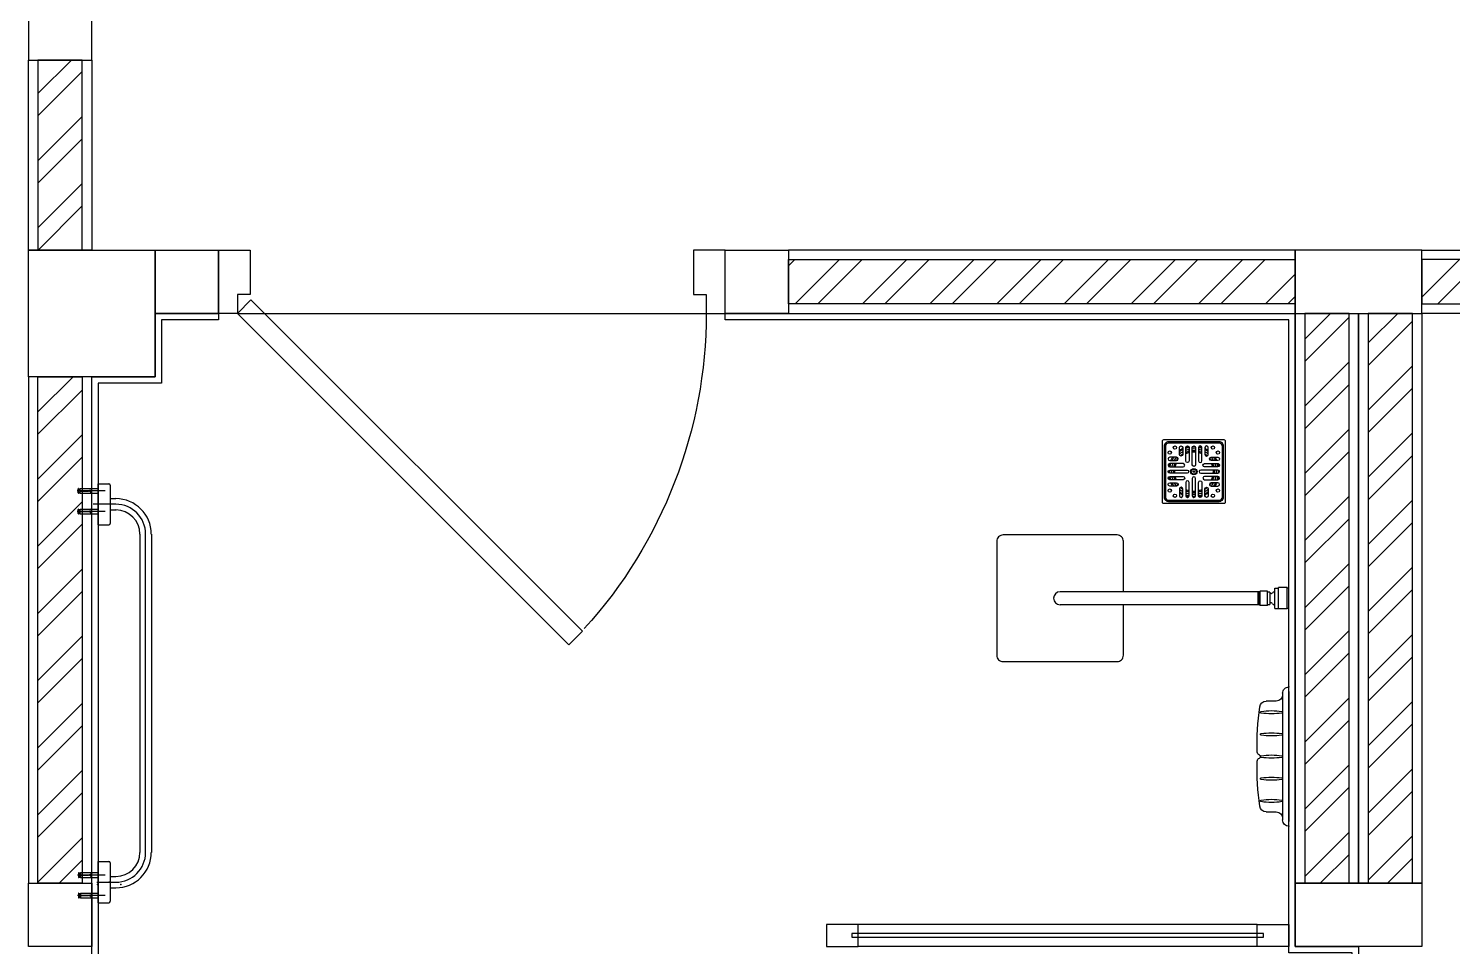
# Model space of a CAD drawing. Header units: inches. Extents: x -1366 to 1207, y -585 to 2554.
# Drawn here: x 725.151 to 727.4, y 2025.133 to 2026.583 of the extents above; entities that cross this region are included whole.
import ezdxf
from ezdxf.enums import TextEntityAlignment as Align

# ---------------------------------------------------------------- set-up
doc = ezdxf.new("R2010")
doc.units = ezdxf.units.IN
doc.header["$MEASUREMENT"] = 0
doc.header["$PDSIZE"] = 0.05
doc.linetypes.add('CENTER', pattern=[1.625, 1.25, -0.125, 0.125, -0.125])
doc.layers.get('0').update_dxf_attribs({"linetype": 'CONTINUOUS'})
for name, color, linetype in [('COLM', 3, 'CONTINUOUS'), ('DIM', 7, 'CONTINUOUS'), ('DIMS', 1, 'CONTINUOUS'), ('DOOR', 7, 'CONTINUOUS'), ('DOOR_SWNG', 1, 'CONTINUOUS'), ('Floor-2', 9, 'CONTINUOUS'), ('SN - Sanitary', 144, 'CONTINUOUS'), ('WALL', 7, 'CONTINUOUS'), ('Wall-Tile', 4, 'CONTINUOUS'), ('WALL_HATC', 251, 'CONTINUOUS'), ('WC-DET1', 15, 'CONTINUOUS'), ('WC-OUT', 9, 'CONTINUOUS'), ('WC-OUTL', 7, 'CONTINUOUS'), ('WC-SERIAL', 4, 'CONTINUOUS'), ('wind', 7, 'CONTINUOUS')]:
    doc.layers.add(name, color=color, linetype=linetype)
doc.styles.get("Standard").update_dxf_attribs({"font": 'CordiaUPC.ttf'})
pattern_1 = [(224.99694, (692.04595, 2036.65234), (0.05303018, -0.05303584), []), (224.99694, (692.0106, 2036.65234), (0.05303018, -0.05303584), [])]

# ---------------------------------------------------------------- blocks, each defined once
blk = doc.blocks.new('VRH_FUVHU-W002AS_100 x100')
at = {"layer": 'SN - Sanitary'}
for points in [[(-48, -50), (48, -50, 0.414214), (50, -48), (50, 48, 0.414214), (48, 50), (-48, 50, 0.414214), (-50, 48), (-50, -48, 0.414214)], [(-40, -47), (40, -47, 0.414214), (47, -40), (47, 40, 0.414214), (40, 47), (-40, 47, 0.414214), (-47, 40), (-47, -40, 0.414214)], [(-40, -45), (40, -45, 0.414214), (45, -40), (45, 40, 0.414214), (40, 45), (-40, 45, 0.414214), (-45, 40), (-45, -40, 0.414214)], [(-27.2, 17.5, 1), (-27.2, 22.8), (-38, 22.8, 1), (-38, 17.5)], [(-17.5, 27.2, -1), (-22.8, 27.2), (-22.8, 38, -1), (-17.5, 38)], [(-7.5, 17, -1), (-12.8, 17), (-12.8, 38, -1), (-7.5, 38)], [(2.6, 10.8, -1), (-2.6, 10.8), (-2.6, 38, -1), (2.6, 38)], [(7.5, 17, 1), (12.8, 17), (12.8, 38, 1), (7.5, 38)], [(17.5, 27.2, 1), (22.8, 27.2), (22.8, 38, 1), (17.5, 38)], [(27.2, 17.5, -1), (27.2, 22.8), (38, 22.8, -1), (38, 17.5)], [(-17, 7.5, 1), (-17, 12.8), (-38, 12.8, 1), (-38, 7.5)], [(-10.8, -2.6, 1), (-10.8, 2.6), (-38, 2.6, 1), (-38, -2.6)], [(10.8, -2.6, -1), (10.8, 2.6), (38, 2.6, -1), (38, -2.6)], [(17, 7.5, -1), (17, 12.8), (38, 12.8, -1), (38, 7.5)], [(-17, -7.5, -1), (-17, -12.8), (-38, -12.8, -1), (-38, -7.5)], [(-27.2, -17.5, -1), (-27.2, -22.8), (-38, -22.8, -1), (-38, -17.5)], [(-7.5, -17, 1), (-12.8, -17), (-12.8, -38, 1), (-7.5, -38)], [(2.6, -10.8, 1), (-2.6, -10.8), (-2.6, -38, 1), (2.6, -38)], [(7.5, -17, -1), (12.8, -17), (12.8, -38, -1), (7.5, -38)], [(17, -7.5, 1), (17, -12.8), (38, -12.8, 1), (38, -7.5)], [(27.2, -17.5, 1), (27.2, -22.8), (38, -22.8, 1), (38, -17.5)], [(-17.5, -27.2, 1), (-22.8, -27.2), (-22.8, -38, 1), (-17.5, -38)], [(17.5, -27.2, -1), (22.8, -27.2), (22.8, -38, -1), (17.5, -38)]]:
    blk.add_lwpolyline(points, format="xyb", close=True, dxfattribs=at)
for points in [[(-40, 47), (-40, 45)], [(40, 47), (40, 45)], [(-47, 40), (-45, 40)], [(47, 40), (45, 40)], [(2, 0), (-2, 0)], [(0, -2), (0, 2)], [(-47, -40), (-45, -40)], [(47, -40), (45, -40)], [(-40, -47), (-40, -45)], [(40, -47), (40, -45)]]:
    blk.add_lwpolyline(points, dxfattribs=at)
for centre, radius in [((-38, 30), 2.64), ((-30, 38), 2.64), ((30, 38), 2.64), ((38, 30), 2.64), ((0, 0), 5), ((0, 0), 4), ((-38, -30), 2.64), ((-30, -38), 2.64), ((30, -38), 2.64), ((38, -30), 2.64)]:
    blk.add_circle(centre, radius, dxfattribs=at)
for radius, start, end in [(40.6, 145.9027, 154.4801), (38.9, 144.1822, 153.2733), (35.8, 140.4974, 150.7346), (40.6, 115.5199, 124.0973), (38.9, 116.7267, 125.8178), (35.8, 119.2654, 129.5026), (32.8, 122.2394, 130.7225), (38.9, 101.1602, 109.1988), (35.8, 102.1337, 110.9437), (32.8, 103.2601, 112.9585), (30.8, 104.1306, 114.5299), (40.6, 101.6879, 108.2626), (35.8, 85.7776, 94.2224), (32.8, 85.3915, 94.6085), (30.8, 85.0942, 94.9058), (38.9, 86.3226, 93.6774), (38.9, 70.8012, 78.8398), (35.8, 69.0563, 77.8663), (32.8, 67.0415, 76.7399), (30.8, 65.4701, 75.8694), (40.6, 71.7374, 78.3121), (40.6, 55.9027, 64.4801), (38.9, 54.1822, 63.2733), (35.8, 50.4974, 60.7346), (32.8, 49.2775, 57.7606), (35.8, 29.2654, 39.5026), (38.9, 26.7267, 35.8178), (40.6, 25.5199, 34.0973), (40.6, 161.7374, 168.3121), (38.9, 176.3226, 183.6774), (38.9, 160.8012, 168.8398), (35.8, 175.7776, 184.2224), (35.8, 159.0563, 167.8663), (32.8, 175.3915, 184.6085), (32.8, 157.0415, 166.7399), (30.8, 175.0942, 184.9058), (30.8, 155.4701, 165.8694), (32.8, 139.2775, 147.7606), (32.8, 32.2394, 40.7225), (30.8, 14.1306, 24.5299), (32.8, 13.2601, 22.9585), (30.8, 355.0942, 4.9058), (32.8, 355.3915, 4.6085), (35.8, 12.1337, 20.9437), (35.8, 355.7776, 4.2224), (38.9, 11.1602, 19.1988), (40.6, 11.6879, 18.2626), (38.9, 356.3226, 3.6774), (40.6, 191.6879, 198.2626), (38.9, 191.1602, 199.1988), (40.6, 205.5199, 214.0973), (35.8, 192.1337, 200.9437), (38.9, 206.7267, 215.8178), (32.8, 193.2601, 202.9585), (35.8, 209.2654, 219.5026), (30.8, 194.1306, 204.5299), (32.8, 212.2394, 220.7225), (32.8, 319.2775, 327.7606), (35.8, 320.4974, 330.7346), (30.8, 335.4701, 345.8694), (32.8, 337.0415, 346.7399), (38.9, 324.1822, 333.2733), (35.8, 339.0563, 347.8663), (40.6, 325.9027, 334.4801), (38.9, 340.8012, 348.8398), (40.6, 341.7374, 348.3121), (35.8, 230.4974, 240.7346), (38.9, 234.1822, 243.2733), (40.6, 235.9027, 244.4801), (32.8, 229.2775, 237.7606), (30.8, 245.4701, 255.8694), (32.8, 247.0415, 256.7399), (35.8, 249.0563, 257.8663), (38.9, 250.8012, 258.8398), (40.6, 251.7374, 258.3121), (30.8, 265.0942, 274.9058), (32.8, 265.3915, 274.6085), (35.8, 265.7776, 274.2224), (38.9, 266.3226, 273.6774), (30.8, 284.1306, 294.5299), (32.8, 283.2601, 292.9585), (35.8, 282.1337, 290.9437), (38.9, 281.1602, 289.1988), (40.6, 281.6879, 288.2626), (32.8, 302.2394, 310.7225), (35.8, 299.2654, 309.5026), (38.9, 296.7267, 305.8178), (40.6, 295.5199, 304.0973)]:
    blk.add_arc((0, 0), radius, start, end, dxfattribs=at)
blk = doc.blocks.new('A$Cf44c07b2')
at = {"layer": 'WC-OUT'}
for p, q in [((0.0794, 0.1169), (0.5821, 0.1169)), ((0.0794, 0.0989), (0.5821, 0.0989)), ((0, 0.0329), (0, 0.0496)), ((0.0022, 0.0519), (0.0234, 0.0519)), ((0.0234, 0.0519), (0.0234, 0.0608)), ((0.0234, 0.0519), (0.0627, 0.0519)), ((0.0413, 0.0519), (0.0413, 0.0612)), ((0.065, 0.0329), (0.065, 0.0496)), ((0.5967, 0.0329), (0.5967, 0.0496)), ((0.5989, 0.0519), (0.6594, 0.0519)), ((0.6202, 0.0519), (0.6202, 0.0608)), ((0.6381, 0.0519), (0.6381, 0.0608)), ((0.6617, 0.0329), (0.6617, 0.0496)), ((0.065, 0.0329), (0, 0.0329)), ((0.6617, 0.0329), (0.5967, 0.0329))]:
    blk.add_line(p, q, dxfattribs=at)
at = {"layer": 'WC-OUT', "color": 251, "linetype": 'CENTER'}
for p, q in [((0.5821, 0.1079), (0.0794, 0.1079)), ((0.0324, 0.0608), (0.0324, 0.0252)), ((0.6292, 0.0519), (0.6292, 0.0608)), ((0.6292, 0.0306), (0.6292, 0.0503)), ((0.0074, 0.0224), (0.0074, 0.0329)), ((0.0112, 0.0437), (0.0112, 0)), ((0.015, 0.0224), (0.015, 0.0329)), ((0.0399, 0.0224), (0.0399, 0.0329)), ((0.0437, 0.0437), (0.0437, 0)), ((0.0474, 0.0224), (0.0474, 0.0329)), ((0.6138, 0.0227), (0.6146, 0.0207)), ((0.6139, 0.0229), (0.6153, 0.0229)), ((0.6141, 0.0229), (0.6141, 0.0334)), ((0.6154, 0.0227), (0.6146, 0.0207)), ((0.6179, 0.0442), (0.6179, 0.0005)), ((0.6204, 0.0227), (0.6212, 0.0207)), ((0.6218, 0.0229), (0.6205, 0.0229)), ((0.622, 0.0227), (0.6212, 0.0207)), ((0.6217, 0.0229), (0.6217, 0.0334)), ((0.6463, 0.0227), (0.647, 0.0207)), ((0.6464, 0.0229), (0.6477, 0.0229)), ((0.6466, 0.0229), (0.6466, 0.0334)), ((0.6478, 0.0227), (0.647, 0.0207)), ((0.6503, 0.0442), (0.6503, 0.0005)), ((0.6528, 0.0227), (0.6536, 0.0207)), ((0.6543, 0.0229), (0.653, 0.0229)), ((0.6544, 0.0227), (0.6536, 0.0207)), ((0.6541, 0.0229), (0.6541, 0.0334)), ((0.0072, 0.0222), (0.0079, 0.0202)), ((0.0073, 0.0224), (0.0086, 0.0224)), ((0.0074, 0.0045), (0.0074, 0.0215)), ((0.0077, 0.0045), (0.0074, 0.0045)), ((0.0075, 0.0018), (0.0079, 0.0046)), ((0.0077, 0.0045), (0.0076, 0.0045)), ((0.0085, 0.0045), (0.0077, 0.0045)), ((0.0087, 0.0222), (0.0079, 0.0202)), ((0.0143, 0.0011), (0.0081, 0.0011)), ((0.0139, 0.0045), (0.0085, 0.0045)), ((0.0098, 0.0045), (0.0088, 0.0025)), ((0.0131, 0.0017), (0.0093, 0.0017)), ((0.0111, 0.0045), (0.0111, 0.0174)), ((0.0114, 0.0174), (0.0111, 0.0174)), ((0.0114, 0.0045), (0.0114, 0.0174)), ((0.0126, 0.0045), (0.0136, 0.0025)), ((0.0137, 0.0222), (0.0145, 0.0202)), ((0.0152, 0.0224), (0.0139, 0.0224)), ((0.0147, 0.0045), (0.0139, 0.0045)), ((0.0153, 0.0222), (0.0145, 0.0202)), ((0.0149, 0.0018), (0.0145, 0.0046)), ((0.015, 0.0045), (0.0147, 0.0045)), ((0.0149, 0.0045), (0.0147, 0.0045)), ((0.015, 0.0045), (0.015, 0.0214)), ((0.0396, 0.0222), (0.0404, 0.0202)), ((0.0397, 0.0224), (0.0411, 0.0224)), ((0.0399, 0.0045), (0.0399, 0.0215)), ((0.0402, 0.0045), (0.0399, 0.0045)), ((0.04, 0.0018), (0.0404, 0.0046)), ((0.0402, 0.0045), (0.04, 0.0045)), ((0.0409, 0.0045), (0.0402, 0.0045)), ((0.0412, 0.0222), (0.0404, 0.0202)), ((0.0468, 0.0011), (0.0405, 0.0011)), ((0.0464, 0.0045), (0.0409, 0.0045)), ((0.0423, 0.0045), (0.0413, 0.0025)), ((0.0456, 0.0017), (0.0418, 0.0017)), ((0.0435, 0.0045), (0.0435, 0.0174)), ((0.0438, 0.0174), (0.0435, 0.0174)), ((0.0438, 0.0045), (0.0438, 0.0174)), ((0.0451, 0.0045), (0.0461, 0.0025)), ((0.0462, 0.0222), (0.047, 0.0202)), ((0.0476, 0.0224), (0.0463, 0.0224)), ((0.0471, 0.0045), (0.0464, 0.0045)), ((0.0478, 0.0222), (0.047, 0.0202)), ((0.0473, 0.0018), (0.047, 0.0046)), ((0.0474, 0.0045), (0.0471, 0.0045)), ((0.0473, 0.0045), (0.0471, 0.0045)), ((0.0474, 0.0045), (0.0474, 0.0214)), ((0.6141, 0.005), (0.6141, 0.0219)), ((0.6141, 0.005), (0.6144, 0.005)), ((0.6142, 0.0023), (0.6146, 0.0051)), ((0.6142, 0.005), (0.6144, 0.005)), ((0.6144, 0.005), (0.6152, 0.005)), ((0.6148, 0.0016), (0.621, 0.0016)), ((0.6152, 0.005), (0.6206, 0.005)), ((0.6165, 0.005), (0.6155, 0.003)), ((0.616, 0.0022), (0.6198, 0.0022)), ((0.6178, 0.005), (0.6178, 0.0179)), ((0.6178, 0.0179), (0.618, 0.0179)), ((0.618, 0.005), (0.618, 0.0179)), ((0.6193, 0.005), (0.6203, 0.003)), ((0.6206, 0.005), (0.6214, 0.005)), ((0.6216, 0.0023), (0.6212, 0.0051)), ((0.6214, 0.005), (0.6217, 0.005)), ((0.6214, 0.005), (0.6216, 0.005)), ((0.6217, 0.005), (0.6217, 0.022)), ((0.6466, 0.005), (0.6466, 0.0219)), ((0.6466, 0.005), (0.6469, 0.005)), ((0.6467, 0.0023), (0.6471, 0.0051)), ((0.6467, 0.005), (0.6469, 0.005)), ((0.6469, 0.005), (0.6476, 0.005)), ((0.6472, 0.0016), (0.6535, 0.0016)), ((0.6476, 0.005), (0.6531, 0.005)), ((0.6489, 0.005), (0.648, 0.003)), ((0.6485, 0.0022), (0.6522, 0.0022)), ((0.6502, 0.005), (0.6502, 0.0179)), ((0.6502, 0.0179), (0.6505, 0.0179)), ((0.6505, 0.005), (0.6505, 0.0179)), ((0.6517, 0.005), (0.6527, 0.003)), ((0.6531, 0.005), (0.6538, 0.005)), ((0.654, 0.0023), (0.6536, 0.0051)), ((0.6538, 0.005), (0.6541, 0.005)), ((0.6538, 0.005), (0.654, 0.005)), ((0.6541, 0.005), (0.6541, 0.022))]:
    blk.add_line(p, q, dxfattribs=at)
for centre in [(0.0112, 0.0202), (0.0437, 0.0202), (0.6179, 0.0207), (0.6503, 0.0207)]:
    blk.add_circle(centre, 0.00118, dxfattribs=at)
at = {"layer": 'WC-OUT'}
for centre, radius, start, end in [((0.0794, 0.0608), 0.056, 90, 180), ((0.5821, 0.0608), 0.056, 0, 90), ((0.0794, 0.0608), 0.0381, 90, 180), ((0.5821, 0.0608), 0.0381, 0, 90), ((0.0022, 0.0496), 0.00224, 90, 180), ((0.0627, 0.0496), 0.00224, 0, 90), ((0.5989, 0.0496), 0.00224, 90, 180), ((0.6594, 0.0496), 0.00224, 0, 90)]:
    blk.add_arc(centre, radius, start, end, dxfattribs=at)
at = {"layer": 'WC-OUT', "color": 251, "linetype": 'CENTER'}
for centre, radius, start, end in [((0.0794, 0.0608), 0.0471, 90, 180), ((0.5821, 0.0608), 0.0471, 0, 90), ((0.6139, 0.0228), 0.00014, 90, 201.1557), ((0.6153, 0.0228), 0.00014, 338.8443, 90), ((0.6205, 0.0228), 0.00014, 90, 201.1557), ((0.6218, 0.0228), 0.00014, 338.8443, 90), ((0.6464, 0.0228), 0.00014, 90, 201.1557), ((0.6477, 0.0228), 0.00014, 338.8443, 90), ((0.653, 0.0228), 0.00014, 90, 201.1557), ((0.6543, 0.0228), 0.00014, 338.8443, 90), ((0.0073, 0.0223), 0.00014, 90, 201.1557), ((0.0081, 0.0017), 0.00056, 172.2348, 270), ((0.0081, 0.0042), 0.000472, 36.4635, 143.5365), ((0.0086, 0.0223), 0.00014, 338.8443, 90), ((0.0093, 0.0022), 0.00056, 153.4349, 270), ((0.0131, 0.0022), 0.00056, 270, 26.5651), ((0.0139, 0.0223), 0.00014, 90, 201.1557), ((0.0143, 0.0042), 0.000472, 36.4635, 143.5365), ((0.0143, 0.0017), 0.00056, 270, 7.7652), ((0.0152, 0.0223), 0.00014, 338.8443, 90), ((0.0397, 0.0223), 0.00014, 90, 201.1557), ((0.0405, 0.0017), 0.00056, 172.2348, 270), ((0.0406, 0.0042), 0.000472, 36.4635, 143.5365), ((0.0411, 0.0223), 0.00014, 338.8443, 90), ((0.0418, 0.0022), 0.00056, 153.4349, 270), ((0.0456, 0.0022), 0.00056, 270, 26.5651), ((0.0463, 0.0223), 0.00014, 90, 201.1557), ((0.0468, 0.0042), 0.000472, 36.4635, 143.5365), ((0.0468, 0.0017), 0.00056, 270, 7.7652), ((0.0476, 0.0223), 0.00014, 338.8443, 90), ((0.6148, 0.0022), 0.00056, 172.2348, 270), ((0.6148, 0.0047), 0.000472, 36.4635, 143.5365), ((0.616, 0.0027), 0.00056, 153.4349, 270), ((0.6198, 0.0027), 0.00056, 270, 26.5651), ((0.621, 0.0047), 0.000472, 36.4635, 143.5365), ((0.621, 0.0022), 0.00056, 270, 7.7652), ((0.6472, 0.0022), 0.00056, 172.2348, 270), ((0.6473, 0.0047), 0.000472, 36.4635, 143.5365), ((0.6485, 0.0027), 0.00056, 153.4349, 270), ((0.6522, 0.0027), 0.00056, 270, 26.5651), ((0.6534, 0.0047), 0.000472, 36.4635, 143.5365), ((0.6535, 0.0022), 0.00056, 270, 7.7652)]:
    blk.add_arc(centre, radius, start, end, dxfattribs=at)
blk.add_point((0.6292, 0.0503), dxfattribs=at)
at = {"layer": 'WC-OUT'}
blk.add_point((0.6292, 0.0328), dxfattribs=at)
blk = doc.blocks.new('ct0150p')
at = {"layer": 'WC-OUT', "color": 251, "linetype": 'CENTER'}
blk.add_point((0.6005, 0.0357), dxfattribs=at)
at = {"layer": 'WC-OUT'}
blk.add_point((0.6005, -0.0012), dxfattribs=at)
blk.add_blockref('A$Cf44c07b2', (-0.0323, -0.0329))
blk = doc.blocks.new('C805P')
at = {"layer": 'DIMS', "linetype": 'ByBlock'}
for p in [(-0.11, 0), (0.11, 0), (0.11, 0)]:
    blk.add_point(p, dxfattribs=at)
at = {"layer": 'WC-DET1'}
blk.add_line((0.0975, -0.01), (-0.0975, -0.01), dxfattribs=at)
for centre, radius, start, end in [((0.0349, -0.0275), 0.1074, 171.1982, 188.8018), ((-0.07, -0.0113), 0.00125, 8.8018, 171.1982), ((-0.1749, -0.0275), 0.1074, 351.1982, 8.8018), ((0.0699, -0.0275), 0.1074, 171.1982, 188.8018), ((-0.035, -0.0113), 0.00125, 8.8018, 171.1982), ((-0.1399, -0.0275), 0.1074, 351.1982, 8.8018), ((0.1049, -0.0275), 0.1074, 171.1982, 188.8018), ((0, -0.0113), 0.00125, 8.8018, 171.1982), ((-0.1049, -0.0275), 0.1074, 351.1982, 8.8018), ((0.1399, -0.0275), 0.1074, 171.1982, 188.8018), ((0.035, -0.0113), 0.00125, 8.8018, 171.1982), ((-0.0699, -0.0275), 0.1074, 351.1982, 8.8018), ((0.1749, -0.0275), 0.1074, 171.1982, 188.8018), ((0.07, -0.0113), 0.00125, 8.8018, 171.1982), ((-0.0349, -0.0275), 0.1074, 351.1982, 8.8018), ((-0.07, -0.0437), 0.00125, 188.8018, 351.1982), ((-0.035, -0.0437), 0.00125, 188.8018, 351.1982), ((0, -0.0437), 0.00125, 188.8018, 351.1982), ((0.035, -0.0437), 0.00125, 188.8018, 351.1982), ((0.07, -0.0437), 0.00125, 188.8018, 351.1982)]:
    blk.add_arc(centre, radius, start, end, dxfattribs=at)
at = {"layer": 'WC-OUTL'}
for p, q in [((-0.11, 0), (-0.1025, 0)), ((0.1025, 0), (-0.1025, 0)), ((0.1025, 0), (0.11, 0)), ((-0.0975, -0.01), (-0.1, -0.01)), ((-0.0875, -0.036), (-0.0875, -0.02)), ((0.0875, -0.02), (0.0875, -0.036)), ((0.1, -0.01), (0.0975, -0.01))]:
    blk.add_line(p, q, dxfattribs=at)
for centre, radius, start, end in [((-0.1, 0), 0.01, 180, 270), ((0.1, 0), 0.01, 270, 0), ((-0.0975, -0.02), 0.01, 0, 90), ((0.0975, -0.02), 0.01, 90, 180), ((-0.0775, -0.036), 0.01, 180, 264.1326), ((0.0775, -0.036), 0.01, 275.8674, 0), ((-0.0233, 0.3009), 0.3512, 260.9568, 272.6453), ((-0.0071, -0.045), 0.005, 269.4695, 340.3964), ((0, -0.0475), 0.0025, 19.6036, 160.3964), ((0.0071, -0.045), 0.005, 199.6036, 270.5305), ((0.0233, 0.3009), 0.3512, 267.3547, 279.0432)]:
    blk.add_arc(centre, radius, start, end, dxfattribs=at)
at = {"layer": 'WC-SERIAL', "flags": 3}
blk.add_attdef('SERIAL', text='', height=0.0121, dxfattribs=at).set_placement((0.0038, -0.0654), align=Align.TOP_CENTER)
blk = doc.blocks.new('CT002P')
at = {"layer": 'WC-DET1'}
for p, q in [((-0.0159, 0), (-0.0159, -0.0025)), ((0.0159, 0), (-0.0159, 0)), ((0.0159, 0), (0.0159, -0.0025)), ((-0.0169, -0.0025), (-0.0169, -0.0164)), ((-0.0161, -0.0025), (-0.0169, -0.0025)), ((0.0169, -0.0164), (-0.0169, -0.0164)), ((0.0169, -0.0025), (-0.0161, -0.0025)), ((-0.0159, -0.0223), (-0.0159, -0.0164)), ((0.0159, -0.0223), (-0.0159, -0.0223)), ((0.0159, -0.0223), (0.0159, -0.0164)), ((0.0169, -0.0025), (0.0169, -0.0164)), ((0.0114, -0.0339), (-0.0114, -0.0339)), ((-0.0114, -0.0339), (-0.0114, -0.0453)), ((-0.0099, -0.0299), (-0.0099, -0.0339)), ((-0.0099, -0.0299), (0.0099, -0.0299)), ((-0.0074, -0.0276), (-0.0074, -0.0289)), ((0.0074, -0.0276), (0.0074, -0.0289)), ((0.0099, -0.0339), (0.0099, -0.0299)), ((0.0114, -0.0339), (0.0114, -0.0453)), ((-0.0114, -0.0453), (-0.0109, -0.0458)), ((-0.0114, -0.0453), (-0.0109, -0.0458)), ((0.0114, -0.0453), (-0.0114, -0.0453)), ((0.0109, -0.0458), (-0.0109, -0.0458)), ((-0.0102, -0.0458), (-0.0102, -0.3612)), ((-0.0102, -0.0478), (-0.0092, -0.0468)), ((0.0102, -0.0478), (-0.0102, -0.0478)), ((-0.0102, -0.0488), (0.0102, -0.0488)), ((-0.0092, -0.0468), (-0.0092, -0.0458)), ((0.0092, -0.0468), (-0.0092, -0.0468)), ((0.0092, -0.0468), (0.0092, -0.0458)), ((0.0102, -0.0478), (0.0092, -0.0468)), ((0.0102, -0.0458), (0.0102, -0.3612)), ((0.0114, -0.0453), (0.0109, -0.0458)), ((0.0114, -0.0453), (0.0109, -0.0458))]:
    blk.add_line(p, q, dxfattribs=at)
blk.add_lwpolyline([(-0.0102, -0.2612), (-0.09, -0.2612, 0.414214), (-0.1, -0.2712), (-0.1, -0.4512, 0.414214), (-0.09, -0.4612), (0.09, -0.4612, 0.414214), (0.1, -0.4512), (0.1, -0.2712, 0.414214), (0.09, -0.2612), (0.0102, -0.2612)], format="xyb", dxfattribs=at)
for centre, radius, start, end in [((0, -0.0161), 0.0129, 209.0833, 230.7035), ((0, -0.0161), 0.0129, 309.2965, 330.9167), ((-0.0084, -0.0289), 0.000992, 270, 0), ((-0.0094, -0.0276), 0.00198, 0, 50.7035), ((0.0094, -0.0276), 0.00199, 129.2965, 180), ((0.0084, -0.0289), 0.000992, 180, 270), ((0, -0.3612), 0.0102, 180, 0)]:
    blk.add_arc(centre, radius, start, end, dxfattribs=at)
blk = doc.blocks.new('dr080sl3')
at = {"layer": 'DOOR'}
for points in [[(-0.37, 0.05), (0.1533, 0.5733), (0.1745, 0.552), (-0.3488, 0.0288)], [(-0.4, 0.05), (-0.4, -0.05), (-0.35, -0.05), (-0.35, 0.02), (-0.37, 0.02), (-0.37, 0.05)], [(0.4, 0.05), (0.4, -0.05), (0.35, -0.05), (0.35, 0.02), (0.37, 0.02), (0.37, 0.05)]]:
    blk.add_lwpolyline(points, close=True, dxfattribs=at)
at = {"layer": 'DOOR_SWNG'}
blk.add_arc((-0.37, 0.05), 0.74, 0, 42.2737, dxfattribs=at)

msp = doc.modelspace()

# ---------------------------------------------------------------- hatches: boundary and pattern name
at = {"layer": 'WALL_HATC'}
h = msp.add_hatch(dxfattribs=at)
h.set_pattern_fill('ANSI32', color=256, scale=0.2, angle=359.9969, style=0)
h.set_pattern_definition([(224.99694, (689.945954, 2037.15234), (0.05303018, -0.05303584), []), (224.99694, (689.9106, 2037.15234), (0.05303018, -0.05303584), [])])
h.paths.add_polyline_path([(725.2365, 2026.2332), (725.2365, 2026.5332), (725.1665, 2026.5332), (725.1665, 2026.2332)])
h = msp.add_hatch(dxfattribs=at)
h.set_pattern_fill('ANSI32', color=256, scale=0.2, angle=0.0031, style=0)
h.set_pattern_definition([(224.99694, (710.9676, 2042.64404), (0.05303018, -0.05303584), []), (224.99694, (710.93225, 2042.644045), (0.05303018, -0.05303584), [])])
h.paths.add_polyline_path([(726.3515, 2026.2182), (727.1515, 2026.2182), (727.1515, 2026.1482), (726.3515, 2026.1482)])
h = msp.add_hatch(dxfattribs=at)
h.set_pattern_fill('ANSI32', color=256, scale=0.2, angle=179.9969, style=0)
h.set_pattern_definition([(224.99694, (710.5676, 2042.64404), (0.05303018, -0.05303584), []), (224.99694, (710.53225, 2042.644045), (0.05303018, -0.05303584), [])])
h.paths.add_polyline_path([(729.6515, 2026.2182), (727.3515, 2026.2182), (727.3515, 2026.1482), (729.6515, 2026.1482)])
h = msp.add_hatch(dxfattribs=at)
h.set_pattern_fill('ANSI32', color=256, scale=0.2, angle=359.9969, style=0)
h.set_pattern_definition(pattern_1)
h.paths.add_polyline_path([(727.2365, 2025.2332), (727.2365, 2026.1332), (727.1665, 2026.1332), (727.1665, 2025.2332)])
h = msp.add_hatch(dxfattribs=at)
h.set_pattern_fill('ANSI32', color=256, scale=0.2, angle=359.9969, style=0)
h.set_pattern_definition(pattern_1)
h.paths.add_polyline_path([(727.3365, 2025.2332), (727.3365, 2026.1332), (727.2665, 2026.1332), (727.2665, 2025.2332)])
h = msp.add_hatch(dxfattribs=at)
h.set_pattern_fill('ANSI32', color=256, scale=0.2, angle=359.9969, style=0)
h.set_pattern_definition([(224.99694, (691.64595, 2036.65234), (0.05303018, -0.05303584), []), (224.99694, (691.6106, 2036.65234), (0.05303018, -0.05303584), [])])
h.paths.add_polyline_path([(725.1665, 2025.233), (725.1665, 2026.0332), (725.2365, 2026.0332), (725.2365, 2025.233)])

# ---------------------------------------------------------------- linework, layer by layer
at = {"layer": 'COLM'}
msp.add_lwpolyline([(725.3515, 2026.2332), (725.3515, 2026.0332), (725.1515, 2026.0332), (725.1515, 2026.2332)], close=True, dxfattribs=at)
at = {"layer": 'Floor-2'}
msp.add_line((725.4815, 2026.1332), (726.2215, 2026.1332), dxfattribs=at)
at = {"layer": 'WALL'}
for points in [[(725.1515, 2026.5332), (725.2515, 2026.5332), (725.2515, 2026.6332), (725.1515, 2026.6332)], [(725.1515, 2026.2332), (725.1515, 2026.5332), (725.2515, 2026.5332), (725.2515, 2026.2332)], [(725.4515, 2026.2332), (725.4515, 2026.1332), (725.3515, 2026.1332), (725.3515, 2026.2332)], [(726.3515, 2026.2332), (726.3515, 2026.1332), (726.2515, 2026.1332), (726.2515, 2026.2332)], [(727.1515, 2026.2332), (726.3515, 2026.2332), (726.3515, 2026.1332), (727.1515, 2026.1332)], [(727.1515, 2026.2332), (727.1515, 2026.1332), (727.3515, 2026.1332), (727.3515, 2026.2332)], [(727.3515, 2026.2332), (729.6515, 2026.2332), (729.6515, 2026.1332), (727.3515, 2026.1332)], [(727.1515, 2025.2332), (727.1515, 2026.1332), (727.2515, 2026.1332), (727.2515, 2025.2332)], [(727.2515, 2025.2332), (727.2515, 2026.1332), (727.3515, 2026.1332), (727.3515, 2025.2332)], [(725.2515, 2025.233), (725.2515, 2026.0332), (725.1515, 2026.0332), (725.1515, 2025.233)], [(725.2515, 2025.133), (725.1515, 2025.133), (725.1515, 2025.233), (725.2515, 2025.233)], [(727.1515, 2025.1332), (727.1515, 2025.2332), (727.3515, 2025.2332), (727.3515, 2025.1332)]]:
    msp.add_lwpolyline(points, close=True, dxfattribs=at)
at = {"layer": 'Wall-Tile'}
for points in [[(725.4515, 2026.1332), (725.4515, 2026.1232), (725.3615, 2026.1232), (725.3615, 2026.0232), (725.2615, 2026.0232), (725.2615, 2023.3432), (725.2515, 2023.3432), (725.2515, 2026.0332), (725.3515, 2026.0332), (725.3515, 2026.1332), (725.4515, 2026.1332)], [(726.1515, 2023.3332), (726.1515, 2023.3432), (727.2415, 2023.3432), (727.2415, 2025.1232), (727.1415, 2025.1232), (727.1415, 2026.1232), (726.2515, 2026.1232), (726.2515, 2026.1332), (727.1515, 2026.1332), (727.1515, 2025.1332), (727.2515, 2025.1332), (727.2515, 2023.3332), (726.1515, 2023.3332)]]:
    msp.add_lwpolyline(points, dxfattribs=at)
at = {"layer": 'WALL_HATC'}
for points in [[(725.2365, 2026.2332), (725.2365, 2026.5332), (725.1665, 2026.5332), (725.1665, 2026.2332)], [(727.2365, 2025.2332), (727.2365, 2026.1332), (727.1665, 2026.1332), (727.1665, 2025.2332)], [(727.3365, 2025.2332), (727.3365, 2026.1332), (727.2665, 2026.1332), (727.2665, 2025.2332)], [(725.1665, 2025.233), (725.1665, 2026.0332), (725.2365, 2026.0332), (725.2365, 2025.233)]]:
    msp.add_lwpolyline(points, close=True, dxfattribs=at)
for points in [[(726.3515, 2026.2182), (727.1515, 2026.2182), (727.1515, 2026.1482), (726.3515, 2026.1482), (726.3515, 2026.2182)], [(729.6515, 2026.2182), (727.3515, 2026.2182), (727.3515, 2026.1482), (729.6515, 2026.1482), (729.6515, 2026.2182)]]:
    msp.add_lwpolyline(points, dxfattribs=at)
at = {"layer": 'wind', "color": 8, "linetype": 'Continuous'}
for p, q in [((727.0915, 2025.1682), (726.4615, 2025.1682)), ((727.0915, 2025.1332), (726.4615, 2025.1332))]:
    msp.add_line(p, q, dxfattribs=at)
at = {"layer": 'wind'}
for points in [[(726.4115, 2025.1332), (726.4615, 2025.1332), (726.4615, 2025.1682), (726.4115, 2025.1682)], [(727.1415, 2025.1332), (727.0915, 2025.1332), (727.0915, 2025.1682), (727.1415, 2025.1682)]]:
    msp.add_lwpolyline(points, close=True, dxfattribs=at)
at = {"layer": 'wind', "color": 6}
msp.add_lwpolyline([(726.4515, 2025.1537), (726.4515, 2025.1477), (727.1015, 2025.1477), (727.1015, 2025.1537)], close=True, dxfattribs=at)

# ---------------------------------------------------------------- block references
at = {"xscale": -1, "rotation": 180}
msp.add_blockref('dr080sl3', (725.8515, 2026.1832), dxfattribs=at)
at = {"layer": 'DIM', "ltscale": 0.25, "rotation": 270}
msp.add_blockref('ct0150p', (725.2615, 2025.8317), dxfattribs=at)
at = {"layer": 'DIM', "xscale": -1, "rotation": 270}
msp.add_blockref('C805P', (727.1416, 2025.4332), dxfattribs=at)
at = {"layer": 'SN - Sanitary', "xscale": 0.001000000000000008, "yscale": 0.001000000000000008, "zscale": 0.001000000000000008, "rotation": 90}
msp.add_blockref('VRH_FUVHU-W002AS_100 x100', (726.9915, 2025.8832), dxfattribs=at)
at = {"layer": 'WALL', "rotation": 270}
msp.add_blockref('CT002P', (727.1415, 2025.6832), dxfattribs=at)

doc.saveas('drawing.dxf')
